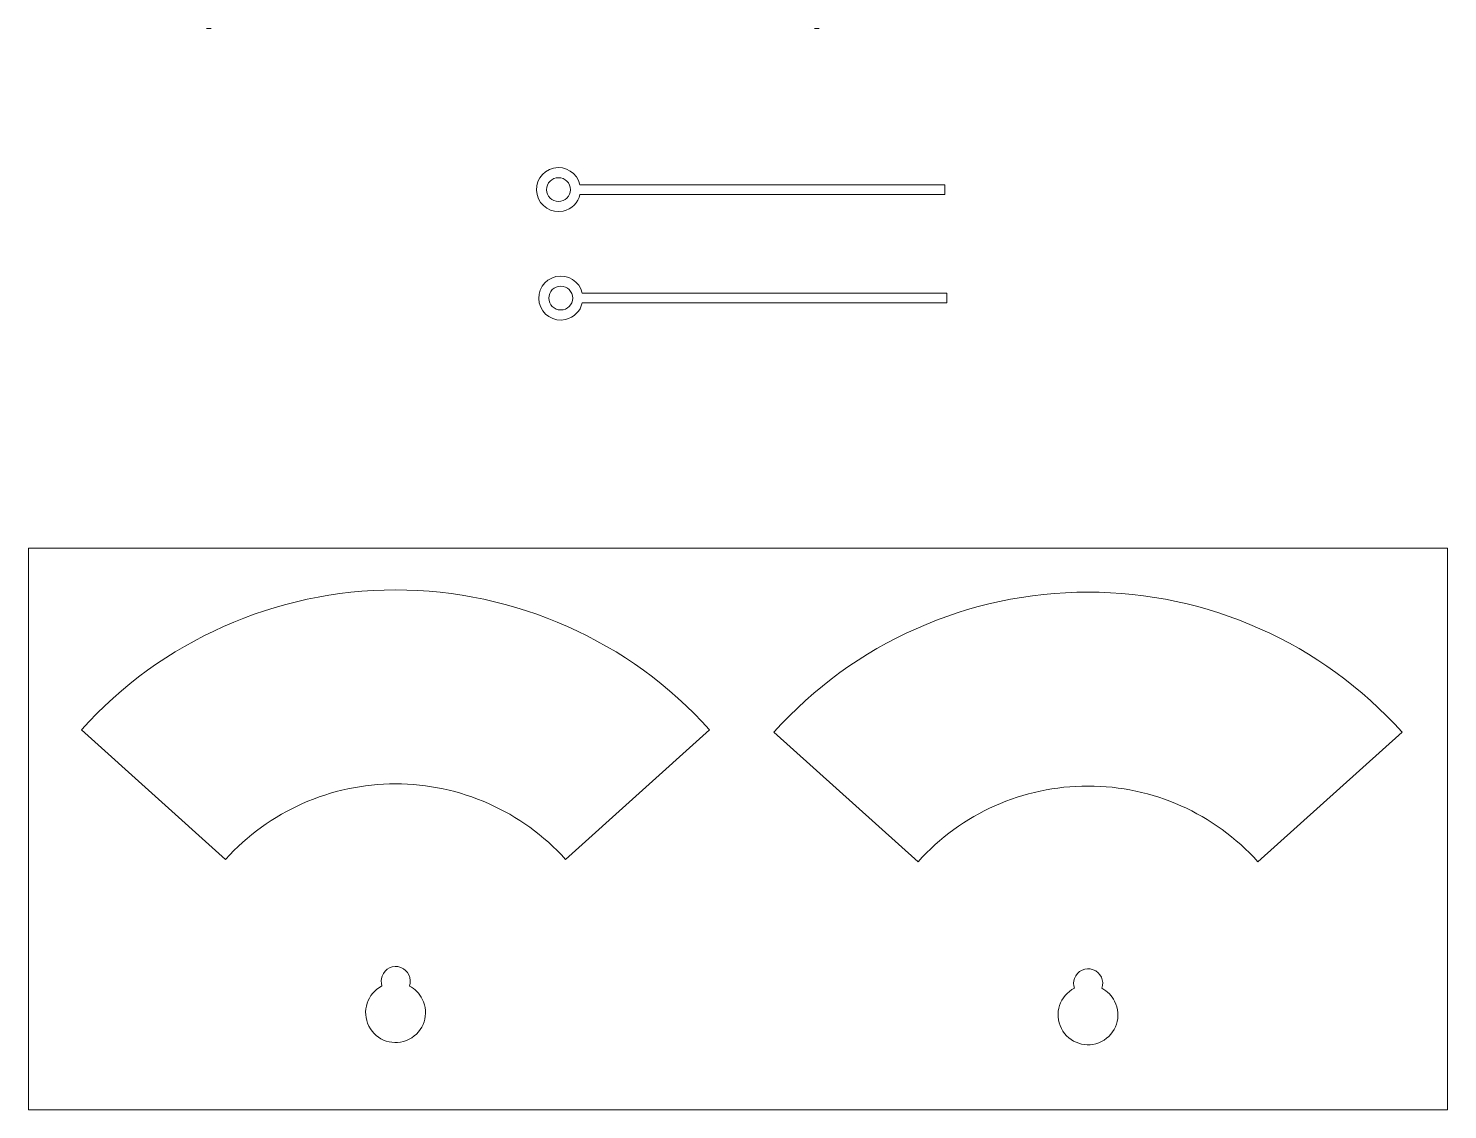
# Model space of a CAD drawing. Header units: inches. Extents: x 0 to 11, y 0 to 8.4.
import ezdxf

# ---------------------------------------------------------------- set-up
doc = ezdxf.new("R2010")
doc.units = ezdxf.units.IN
doc.header["$MEASUREMENT"] = 0

# ---------------------------------------------------------------- blocks, each defined once
blk = doc.blocks.new('block 2')
at = {"lineweight": 0}
blk.add_lwpolyline([(1.379, 8.409), (1.342, 8.409)], dxfattribs=at)
blk = doc.blocks.new('block 4')
at = {"lineweight": 0}
blk.add_lwpolyline([(6.869, 1.936), (5.75, 2.943)], dxfattribs=at)
blk = doc.blocks.new('block 5')
at = {"lineweight": 0}
blk.add_open_spline([(8.189, 4.03), (7.259, 4.03), (6.372, 3.635), (5.75, 2.943)], degree=3, dxfattribs=at)
blk = doc.blocks.new('block 6')
at = {"lineweight": 0}
blk.add_open_spline([(8.189, 2.524), (7.686, 2.524), (7.206, 2.31), (6.869, 1.936)], degree=3, dxfattribs=at)
blk = doc.blocks.new('block 7')
at = {"lineweight": 0}
blk.add_open_spline([(9.508, 1.936), (9.172, 2.31), (8.692, 2.524), (8.189, 2.524)], degree=3, dxfattribs=at)
blk = doc.blocks.new('block 8')
at = {"lineweight": 0}
blk.add_lwpolyline([(9.508, 1.936), (10.628, 2.943)], dxfattribs=at)
blk = doc.blocks.new('block 9')
at = {"lineweight": 0}
blk.add_open_spline([(10.628, 2.943), (10.005, 3.635), (9.119, 4.03), (8.189, 4.03)], degree=3, dxfattribs=at)
blk = doc.blocks.new('block 10')
at = {"lineweight": 0}
blk.add_open_spline([(8.297, 0.953), (8.34, 0.93), (8.375, 0.895), (8.396, 0.852), (8.455, 0.737), (8.409, 0.597), (8.294, 0.539), (8.18, 0.481), (8.04, 0.527), (7.982, 0.641), (7.924, 0.756), (7.969, 0.896), (8.084, 0.954), (8.075, 0.978), (8.075, 1.006), (8.084, 1.03), (8.106, 1.089), (8.171, 1.119), (8.229, 1.097), (8.288, 1.076), (8.318, 1.011), (8.297, 0.953)], degree=3, knots=[0, 0, 0, 0, 1, 1, 1, 2, 2, 2, 3, 3, 3, 4, 4, 4, 5, 5, 5, 6, 6, 6, 7, 7, 7, 7], dxfattribs=at)
blk = doc.blocks.new('block 3')
for name in ['block 5', 'block 9', 'block 4', 'block 8', 'block 6', 'block 7', 'block 10']:
    blk.add_blockref(name, (0, 0))
blk = doc.blocks.new('block 11')
at = {"lineweight": 0}
for points, knots in [([(7.094, 6.277), (7.094, 6.277), (7.094, 6.352), (7.094, 6.352), (7.094, 6.352), (4.261, 6.352), (4.261, 6.352), (4.241, 6.444), (4.149, 6.502), (4.057, 6.481), (3.965, 6.46), (3.907, 6.369), (3.928, 6.277), (3.948, 6.185), (4.04, 6.127), (4.132, 6.148), (4.196, 6.162), (4.247, 6.212), (4.261, 6.277), (4.261, 6.277), (7.094, 6.277), (7.094, 6.277)], [0, 0, 0, 0, 1, 1, 1, 2, 2, 2, 3, 3, 3, 4, 4, 4, 5, 5, 5, 6, 6, 6, 7, 7, 7, 7]), ([(4.094, 6.407), (4.145, 6.407), (4.187, 6.365), (4.187, 6.314), (4.187, 6.263), (4.145, 6.222), (4.094, 6.222), (4.043, 6.222), (4.002, 6.263), (4.002, 6.314), (4.002, 6.365), (4.043, 6.407), (4.094, 6.407), (4.094, 6.407), (4.094, 6.407), (4.094, 6.407)], [0, 0, 0, 0, 1, 1, 1, 2, 2, 2, 3, 3, 3, 4, 4, 4, 5, 5, 5, 5])]:
    blk.add_open_spline(points, degree=3, knots=knots, dxfattribs=at)
blk = doc.blocks.new('block 13')
at = {"lineweight": 0}
blk.add_open_spline([(4.077, 7.249), (4.128, 7.249), (4.169, 7.208), (4.169, 7.156), (4.169, 7.105), (4.128, 7.064), (4.077, 7.064), (4.026, 7.064), (3.984, 7.105), (3.984, 7.156), (3.984, 7.208), (4.026, 7.249), (4.077, 7.249), (4.077, 7.249), (4.077, 7.249), (4.077, 7.249)], degree=3, knots=[0, 0, 0, 0, 1, 1, 1, 2, 2, 2, 3, 3, 3, 4, 4, 4, 5, 5, 5, 5], dxfattribs=at)
blk = doc.blocks.new('block 14')
at = {"lineweight": 0}
blk.add_open_spline([(7.077, 7.119), (7.077, 7.119), (7.077, 7.194), (7.077, 7.194), (7.077, 7.194), (4.243, 7.194), (4.243, 7.194), (4.223, 7.286), (4.131, 7.344), (4.039, 7.323), (3.947, 7.303), (3.889, 7.211), (3.91, 7.119), (3.931, 7.027), (4.022, 6.969), (4.114, 6.99), (4.179, 7.004), (4.229, 7.054), (4.243, 7.119), (4.243, 7.119), (7.077, 7.119), (7.077, 7.119)], degree=3, knots=[0, 0, 0, 0, 1, 1, 1, 2, 2, 2, 3, 3, 3, 4, 4, 4, 5, 5, 5, 6, 6, 6, 7, 7, 7, 7], dxfattribs=at)
blk = doc.blocks.new('block 12')
for name in ['block 14', 'block 13']:
    blk.add_blockref(name, (0, 0))
blk = doc.blocks.new('block 16')
at = {"lineweight": 0}
blk.add_lwpolyline([(1.492, 1.954), (0.372, 2.961)], dxfattribs=at)
blk = doc.blocks.new('block 17')
at = {"lineweight": 0}
blk.add_open_spline([(2.811, 4.047), (1.881, 4.047), (0.995, 3.653), (0.372, 2.961)], degree=3, dxfattribs=at)
blk = doc.blocks.new('block 18')
at = {"lineweight": 0}
blk.add_open_spline([(2.811, 2.541), (2.308, 2.541), (1.828, 2.328), (1.492, 1.954)], degree=3, dxfattribs=at)
blk = doc.blocks.new('block 19')
at = {"lineweight": 0}
blk.add_open_spline([(4.131, 1.954), (3.794, 2.328), (3.314, 2.541), (2.811, 2.541)], degree=3, dxfattribs=at)
blk = doc.blocks.new('block 20')
at = {"lineweight": 0}
blk.add_lwpolyline([(4.131, 1.954), (5.25, 2.961)], dxfattribs=at)
blk = doc.blocks.new('block 21')
at = {"lineweight": 0}
blk.add_open_spline([(5.25, 2.961), (4.628, 3.653), (3.741, 4.047), (2.811, 4.047)], degree=3, dxfattribs=at)
blk = doc.blocks.new('block 22')
at = {"lineweight": 0}
blk.add_open_spline([(2.919, 0.97), (2.962, 0.948), (2.997, 0.913), (3.019, 0.869), (3.077, 0.755), (3.031, 0.615), (2.917, 0.557), (2.802, 0.499), (2.662, 0.544), (2.604, 0.659), (2.546, 0.773), (2.592, 0.913), (2.706, 0.971), (2.698, 0.996), (2.698, 1.023), (2.707, 1.048), (2.728, 1.107), (2.793, 1.137), (2.852, 1.115), (2.91, 1.094), (2.94, 1.029), (2.919, 0.97)], degree=3, knots=[0, 0, 0, 0, 1, 1, 1, 2, 2, 2, 3, 3, 3, 4, 4, 4, 5, 5, 5, 6, 6, 6, 7, 7, 7, 7], dxfattribs=at)
blk = doc.blocks.new('block 15')
for name in ['block 17', 'block 21', 'block 16', 'block 20', 'block 18', 'block 19', 'block 22']:
    blk.add_blockref(name, (0, 0))

msp = doc.modelspace()

# ---------------------------------------------------------------- linework, layer by layer
at = {"lineweight": 0}
for points in [[(6.102, 8.409), (6.064, 8.409)], [(10.982, 0.01), (-0.04, 0.01), (-0.04, 4.372), (10.982, 4.372), (10.982, 0.01)]]:
    msp.add_lwpolyline(points, dxfattribs=at)

# ---------------------------------------------------------------- block references
for name in ['block 2', 'block 12', 'block 11', 'block 15', 'block 3']:
    msp.add_blockref(name, (0, 0))

doc.saveas('drawing.dxf')
